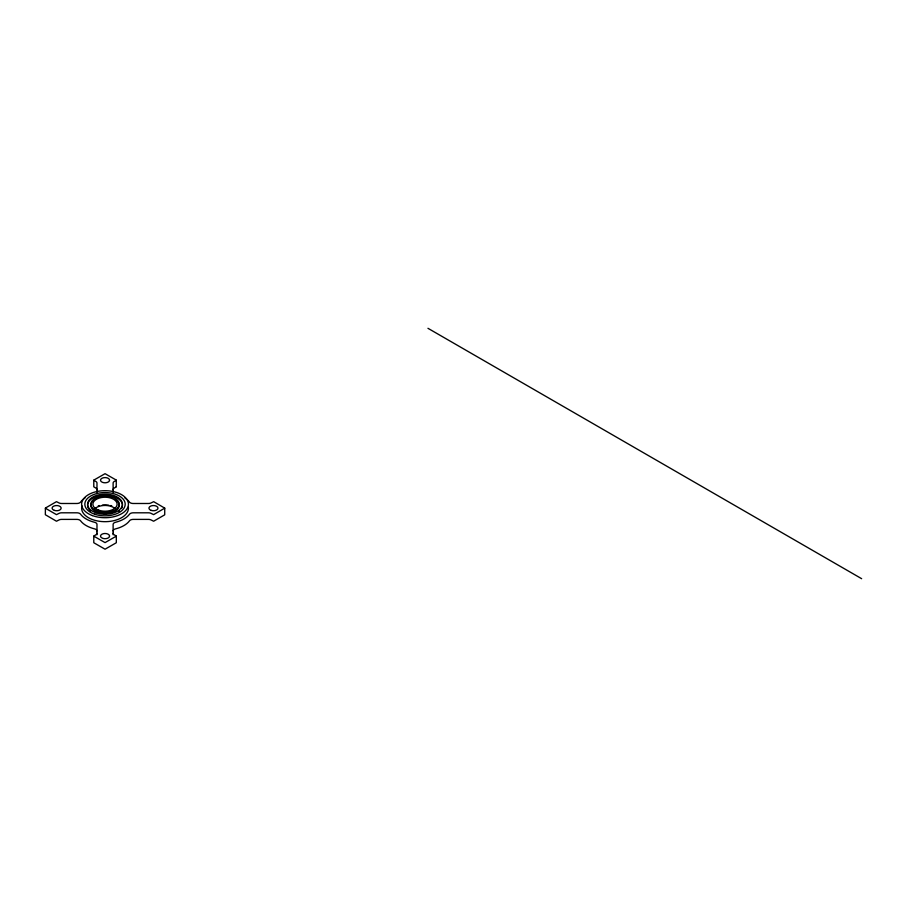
<?xml version="1.0" encoding="UTF-8"?>
<svg xmlns="http://www.w3.org/2000/svg" width="907" height="907" viewBox="0 0 907 907"><rect width="100%" height="100%" fill="white"/><g stroke="black" fill="none" stroke-linecap="round" stroke-linejoin="round"><path stroke-width="1.36" d="M96.981 530.969A4.036 2.324 0 0 0 94.373 528.815A26.586 15.351 0 0 1 80.655 520.901A4.036 2.324 0 0 0 76.936 519.394L61.597 519.394A4.036 2.324 0 0 0 58.796 520.074L56.472 521.219L45.35 514.734L45.395 508.056L56.472 501.662L58.785 502.807A4.025 2.324 0 0 0 61.665 503.487L76.902 503.487A4.047 2.336 0 0 0 80.666 501.956A26.677 15.396 0 0 1 85.031 497.932M96.981 489.678A4.025 2.324 0 0 0 95.802 488.023L93.784 486.821L93.784 480.143L105.053 473.681L116.289 480.098L116.232 486.651M113.126 533.191A4.025 2.324 0 0 0 114.305 534.858L116.323 536.048L116.323 542.737L105.053 549.2L93.784 542.737L93.784 536.048L95.802 534.847A4.036 2.324 0 0 0 96.981 533.225M116.334 480.188L114.305 481.436A4.036 2.324 0 0 0 113.126 483.057L113.126 492.172A4.036 2.324 0 0 1 113.126 491.911M116.323 536.15L105.053 542.613L93.784 536.15M124.951 498A26.586 15.351 0 0 1 129.384 502.013A4.036 2.324 0 0 0 133.159 503.487L148.499 503.487A4.036 2.324 0 0 0 151.31 502.807L153.702 501.684L164.745 508.147L153.634 514.632L151.31 513.487A4.025 2.324 0 0 0 148.442 512.806L133.193 512.806A4.047 2.336 0 0 0 129.429 514.337A26.677 15.396 0 0 1 115.767 522.217A4.047 2.336 0 0 0 113.126 524.393L113.126 534.756M164.745 508.147L164.711 514.825L153.634 521.219L151.31 520.074A4.025 2.324 0 0 0 148.442 519.394L133.193 519.394A4.047 2.336 0 0 0 129.429 520.924A26.677 15.396 0 0 1 115.767 528.815A4.047 2.336 0 0 0 113.126 530.98M116.289 486.866L114.305 488.023A4.036 2.324 0 0 0 113.126 489.644M427.957 328.3L861.65 578.7M45.395 508.237L56.472 514.632L58.796 513.487A4.036 2.324 0 0 1 61.597 512.806L76.936 512.806A4.036 2.324 0 0 1 80.655 514.314A26.586 15.351 0 0 0 94.373 522.228A4.036 2.324 0 0 1 96.981 524.371L96.981 534.756M93.772 480.188L95.802 481.436A4.025 2.324 0 0 1 96.981 483.091L96.981 492.195A4.047 2.336 0 0 0 96.981 491.9M98.285 505.777A16.95 9.784 0 0 1 99.271 505.55M102.366 505.086A16.95 9.784 0 0 1 108.715 505.199M110.756 505.539A16.95 9.784 0 0 1 111.742 505.766M128.352 507.115A23.401 13.514 0 0 1 103.908 521.661A23.401 13.514 0 0 1 81.97 505.834M94.6 508.872A12.108 6.984 0 0 1 115.03 508.498M88.058 507.58A17.437 10.068 0 0 1 104.26 495.211A17.437 10.068 0 0 1 122.264 506.718M122.071 507.342A17.437 10.068 0 0 1 121.493 508.555M119.554 510.822A17.437 10.068 0 0 1 118.919 511.333M90.723 511.026A17.437 10.068 0 0 1 90.122 510.494M89.589 509.938A17.437 10.068 0 0 1 88.342 508.192M116.504 500.437A14.206 8.197 0 0 1 108.126 513.26A14.206 8.197 0 0 1 91.063 503.725M91.505 502.727A14.206 8.197 0 0 1 92.163 501.775M92.571 501.31A14.206 8.197 0 0 1 93.024 500.868M95.292 499.292A14.206 8.197 0 0 1 95.961 498.952M115.37 499.644A14.206 8.197 0 0 1 115.96 500.029M109.509 480.188L109.418 480.869A4.524 2.608 0 0 1 102.457 482.331A4.524 2.608 0 0 1 102.457 478.046A4.524 2.608 0 0 1 109.418 479.508L109.509 480.188M109.509 536.105L109.418 536.774A4.524 2.608 0 0 1 102.786 538.361L101.142 537.409A4.524 2.608 0 0 1 103.319 533.69A4.524 2.608 0 0 1 109.418 535.425L109.509 536.105M54.375 510.403L52.719 509.451A4.524 2.608 0 0 1 55.849 505.573A4.524 2.608 0 0 1 61.075 508.6A4.524 2.608 0 0 1 54.375 510.403M151.208 510.403A4.524 2.608 0 0 0 157.988 508.147A4.524 2.608 0 0 0 151.208 505.879A4.524 2.608 0 0 0 151.208 510.403M92.367 515.573A23.401 13.514 0 0 0 128.397 504.848A23.401 13.514 0 0 0 94.294 492.195A23.401 13.514 0 0 0 92.367 515.573M94.634 514.19A20.181 11.644 0 0 0 125.189 504.405A20.181 11.644 0 0 0 95.235 494.02A20.181 11.644 0 0 0 94.634 514.19M96.017 512.829A17.437 10.068 0 0 0 122.445 504.405A17.437 10.068 0 0 0 96.596 495.403A17.437 10.068 0 0 0 96.017 512.829M98.636 510.153A12.108 6.984 0 0 0 117.116 504.428A12.108 6.984 0 0 0 99.294 498.045A12.108 6.984 0 0 0 98.636 510.153M97.162 511.038A14.206 8.197 0 0 0 119.191 504.723A14.206 8.197 0 0 0 98.704 496.866A14.206 8.197 0 0 0 97.162 511.038"/></g></svg>
